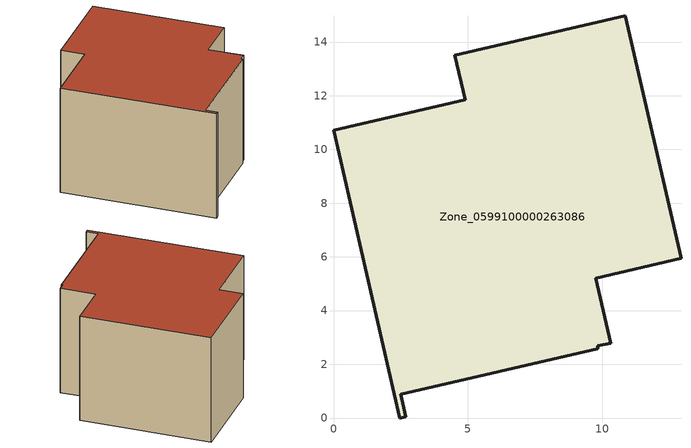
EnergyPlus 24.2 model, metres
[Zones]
Zone_0599100000263086
 floor ground (C_G): 4.9,11.85 4.52,13.51 10.86,14.97 12.94,5.94 9.76,5.21 10.32,2.79 9.84,2.69 9.84,2.58 2.5,0.89 2.69,0.05 2.47,0 0,10.72 z0
 wall outside (C_F): 2.47,0 2.69,0.05 2.5,0.89 9.84,2.58 9.84,2.69 10.32,2.79 9.76,5.21 12.94,5.94 10.86,14.97 4.52,13.51 4.9,11.85 0,10.72 2.47,0 z0:7.89
 roof outside (C_R): 4.9,11.85 0,10.72 2.47,0 2.69,0.05 2.5,0.89 9.84,2.58 9.84,2.69 10.32,2.79 9.76,5.21 12.94,5.94 10.86,14.97 4.52,13.51 z7.89
[BUILDING]
Pand.0599100000263086: North Axis=0; Terrain=City; Loads Convergence Tolerance Value=0.04; Temperature Convergence Tolerance Value=0.4; Solar Distribution=FullExterior; Maximum Number of Warmup Days=25; Minimum Number of Warmup Days=1
[Site:Location]
Rotterdam.The.Hague.AP_ZH_NLD Design_Conditions: Latitude=51.96; Longitude=4.45; Time Zone=1; Elevation=-4.5
[SITE:GROUNDTEMPERATURE:BUILDINGSURFACE]
18, 18, 18, 18, 18, 18, 18, 18, 18, 18, 18, 18
[MATERIAL] Thermal Absorptance=0.9; Solar Absorptance=0.7; Visible Absorptance=0.7
Name | Roughness | Thickness | Conductivity | Density | Specific Heat
G.TC.1946-1964 | MediumSmooth | 0.15 | 1 | 540 | 1210
F.TC.1946-1964 | Rough | 0.3 | 0.857143 | 1920 | 840
R.TC.1946-1964 | MediumRough | 0.2 | 0.235294 | 1500 | 1000
[CONSTRUCTION]
C_G: G.TC.1946-1964
C_F: F.TC.1946-1964
C_R: R.TC.1946-1964
[ZONE]
Zone_0599100000263086: Type=1; Multiplier=1; Ceiling Height=Autocalculate; Volume=Autocalculate; Floor Area=autocalculate; Part of Total Floor Area=Yes
[ZONEINFILTRATION:DESIGNFLOWRATE]
Infil_Zone_0599100000263086: Zone or ZoneList or Space or SpaceList=Zone_0599100000263086; Schedule=AlwaysOn; Design Flow Rate Calculation Method=Flow/Area; Flow Rate per Floor Area=0.003; Constant Term Coefficient=1; Temperature Term Coefficient=0; Velocity Term Coefficient=0; Velocity Squared Term Coefficient=0
[HVACTEMPLATE:ZONE:IDEALLOADSAIRSYSTEM]
Zone_0599100000263086: Maximum Heating Supply Air Temperature=50; Minimum Cooling Supply Air Temperature=13; Maximum Heating Supply Air Humidity Ratio=0.0156; Minimum Cooling Supply Air Humidity Ratio=0.0077; Heating Limit=NoLimit; Cooling Limit=NoLimit; Dehumidification Control Type=ConstantSensibleHeatRatio; Cooling Sensible Heat Ratio=0.7; Dehumidification Setpoint=60; Humidification Control Type=None; Humidification Setpoint=30; Outdoor Air Method=None; Outdoor Air Flow Rate per Person=0.00944; Outdoor Air Flow Rate per Zone Floor Area=0; Outdoor Air Flow Rate per Zone=0; Demand Controlled Ventilation Type=None; Outdoor Air Economizer Type=NoEconomizer; Heat Recovery Type=None; Sensible Heat Recovery Effectiveness=0.7; Latent Heat Recovery Effectiveness=0.65
[ZONECONTROL:THERMOSTAT]
ThermostatControl_Zone_0599100000263086: Zone or ZoneList=Zone_0599100000263086; Control Type Schedule=DualSetpointControlType; Control 1=Thermostat_Zone_0599100000263086; Temperature Difference Between Cutout And Setpoint=0
[THERMOSTATSETPOINT:DUALSETPOINT]
Thermostat_Zone_0599100000263086: Heating Setpoint Temperature Schedule=HeatingSetpoint_Zone_0599100000263086; Cooling Setpoint Temperature Schedule=CoolingSetpoint_Zone_0599100000263086
[SCHEDULE:COMPACT]
HeatingSetpoint_Zone_0599100000263086: Through: 12/31, For: AllDays, Until: 24:00, 21
CoolingSetpoint_Zone_0599100000263086: Through: 12/31, For: AllDays, Until: 24:00, 24
DualSetpointControlType: Through: 12/31, For: AllDays, Until: 24:00, 4
AlwaysOn: Through: 12/31, For: AllDays, Until: 24:00, 1
